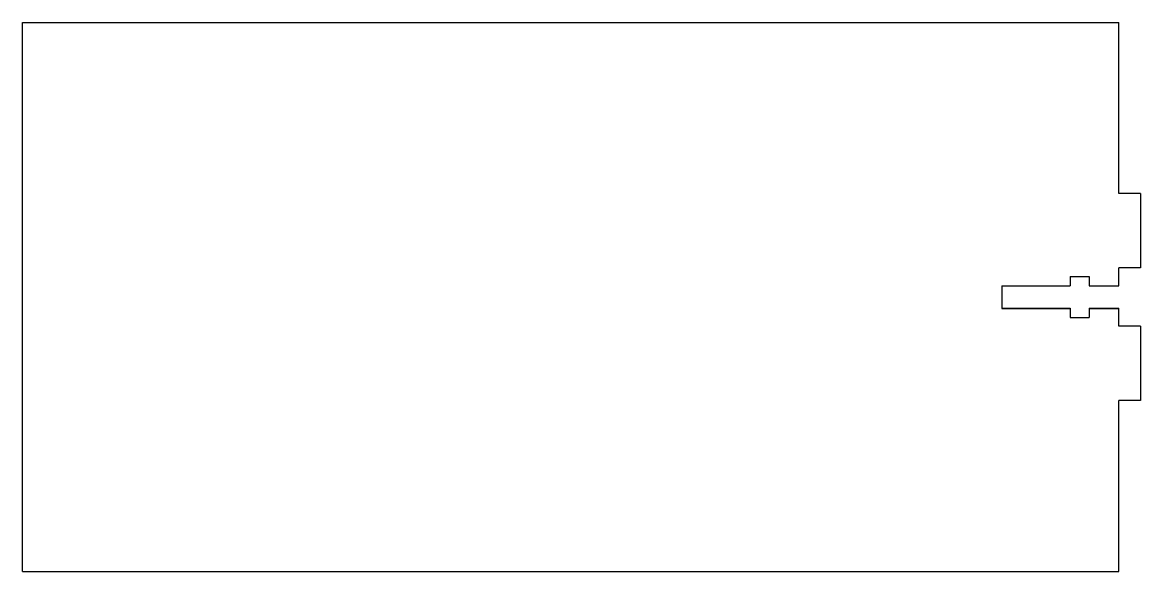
# Model space of a CAD drawing. Header units: millimetres. Extents: x -150 to 3, y 122 to 197.
import ezdxf

# ---------------------------------------------------------------- set-up
doc = ezdxf.new("R2010")
doc.units = ezdxf.units.MM

msp = doc.modelspace()

# ---------------------------------------------------------------- linework, layer by layer
at = {"color": 7, "linetype": 'Continuous', "lineweight": 25}
for p, q in [((-150, 121.79), (-150, 196.89)), ((-150, 196.89), (0, 196.89)), ((0, 173.48), (0, 196.89)), ((3, 173.48), (0, 173.48)), ((3, 173.48), (3, 163.34)), ((3, 163.34), (0, 163.34)), ((0, 160.85), (0, 163.34)), ((-16, 160.85), (-6.65, 160.85)), ((-16, 160.85), (-16, 157.75)), ((-6.65, 162.12), (-4.05, 162.12)), ((-6.65, 162.12), (-6.65, 160.85)), ((-4.05, 162.12), (-4.05, 160.85)), ((-4.05, 160.85), (0, 160.85)), ((-16, 157.82), (-6.65, 157.82)), ((-16, 157.75), (-6.65, 157.75)), ((-6.65, 157.82), (-6.65, 156.52)), ((-4.05, 157.82), (-4.05, 156.52)), ((-4.05, 157.82), (0, 157.82)), ((-4.05, 157.75), (0, 157.75)), ((0, 155.34), (0, 157.82)), ((-6.65, 156.52), (-4.05, 156.52)), ((3, 155.34), (0, 155.34)), ((3, 155.34), (3, 145.19)), ((3, 145.19), (0, 145.19)), ((0, 121.79), (0, 145.19)), ((-150, 121.79), (0, 121.79))]:
    msp.add_line(p, q, dxfattribs=at)

doc.saveas('drawing.dxf')
